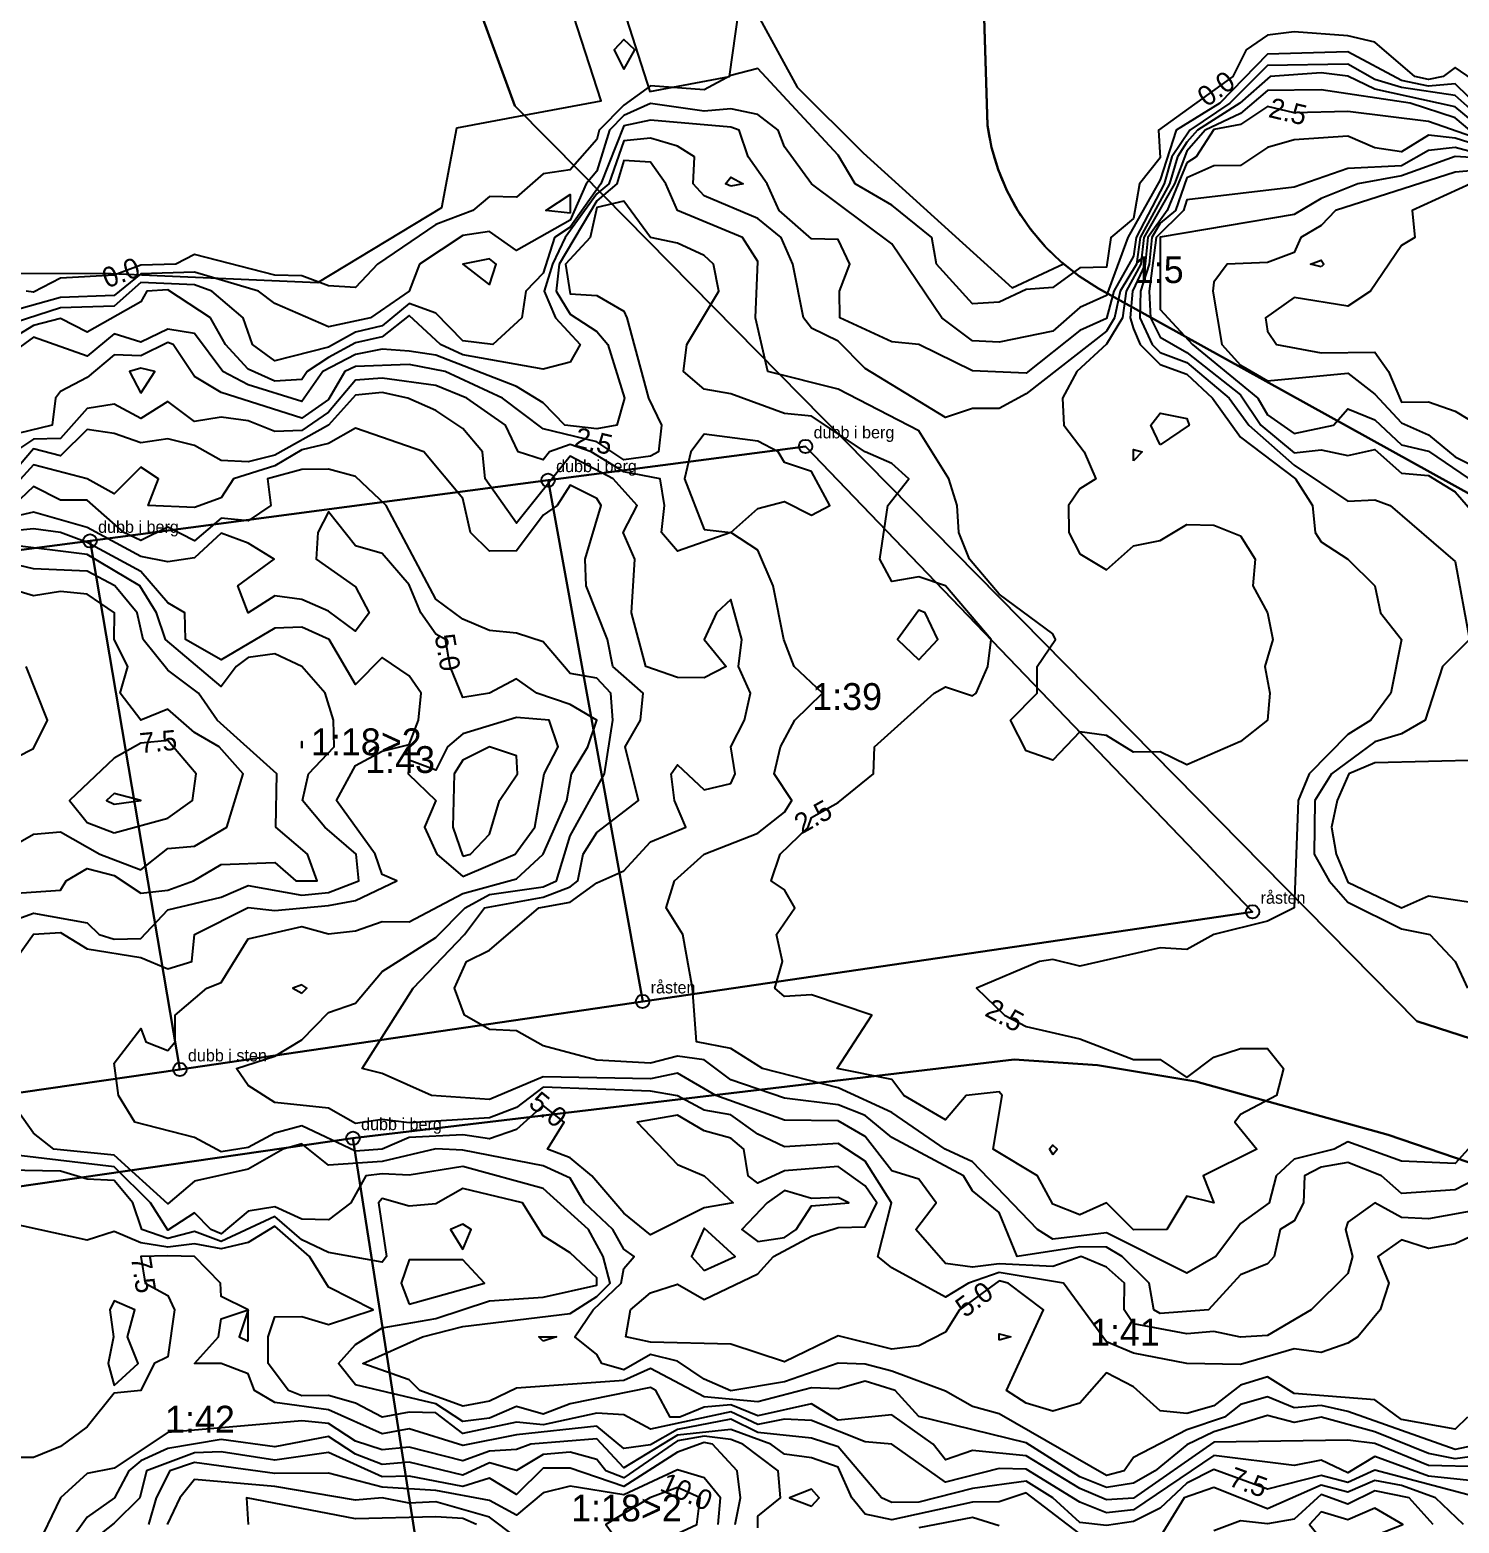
# Model space of a CAD drawing. Header units: metres. Extents: x 304729 to 308942, y 6403920 to 6405836.
# Drawn here: x 305441.7 to 305548.3, y 6404416.1 to 6404527.5 of the extents above; entities that cross this region are included whole.
import ezdxf
from ezdxf.enums import TextEntityAlignment as Align

# ---------------------------------------------------------------- set-up
doc = ezdxf.new("R2010")
doc.units = ezdxf.units.M
for name, color, linetype in [('FASTIGHETSGRANSER', 7, 'Continuous'), ('GRANSPUNKTER', 1, 'Continuous'), ('HOJDKURVOR_GRUND', 4, 'Continuous'), ('HOJDKURVOR_STOD', 6, 'Continuous'), ('HOJDKURVOR_TEXT', 2, 'Continuous'), ('LILLEBY_4_8', 5, 'Continuous'), ('TOMTBETECKNINGAR', 3, 'Continuous'), ('TOMTER_1945', 1, 'Continuous')]:
    doc.layers.add(name, color=color, linetype=linetype)

msp = doc.modelspace()

# ---------------------------------------------------------------- linework, layer by layer
at = {"layer": 'FASTIGHETSGRANSER'}
msp.add_lwpolyline([(305510.987, 6404589.282), (305445.572, 6404610.011), (305477.883, 6404521.822), (305482.852, 6404516.777), (305545.142, 6404453.551), (305584.749, 6404440.736), (305585.188, 6404442.458), (305592.017, 6404469.243), (305568.066, 6404482.343), (305521.396, 6404508.195), (305519.965, 6404509.1), (305518.634, 6404510.147), (305517.417, 6404511.324), (305516.326, 6404512.619), (305515.373, 6404514.018), (305514.569, 6404515.508), (305513.92, 6404517.072), (305513.434, 6404518.694), (305513.117, 6404520.357), (305510.987, 6404589.282)], close=True, dxfattribs=at)
for points in [[(305482.264, 6404540.633), (305487.947, 6404522.876), (305493.896, 6404523.993), (305494.842, 6404530.744), (305498.928, 6404523.195), (305503.867, 6404518.31), (305514.964, 6404508.241), (305518.787, 6404510.015), (305518.769, 6404510.03), (305518.171, 6404510.566), (305517.601, 6404511.129), (305517.058, 6404511.721), (305516.545, 6404512.337), (305516.062, 6404512.977), (305515.611, 6404513.641), (305515.192, 6404514.325), (305514.807, 6404515.029), (305514.456, 6404515.75), (305514.14, 6404516.488), (305513.861, 6404517.24), (305513.619, 6404518.004), (305513.414, 6404518.78), (305513.247, 6404519.564), (305513.118, 6404520.356), (305510.987, 6404589.283)], [(305380.976, 6404521.278), (305385.571, 6404518.501), (305385.438, 6404515.505), (305392.62, 6404513.041), (305402.913, 6404513.015), (305417.761, 6404509.355), (305447.782, 6404509.31), (305463.191, 6404508.627), (305472.447, 6404514.221), (305473.569, 6404520.177), (305478.575, 6404521.116), (305484.31, 6404522.193), (305478.767, 6404539.315)]]:
    msp.add_lwpolyline(points, dxfattribs=at)
at = {"layer": 'GRANSPUNKTER'}
for centre in [(305499.56, 6404496.41), (305480.36, 6404493.89), (305446.21, 6404489.36), (305532.89, 6404461.7), (305487.41, 6404455.01), (305452.91, 6404449.94), (305465.82, 6404444.81)]:
    msp.add_circle(centre, 0.5, dxfattribs=at)
at = {"layer": 'HOJDKURVOR_GRUND'}
for points in [[(305550, 6404521.5), (305548, 6404523.45), (305546, 6404523.28), (305544, 6404523.7), (305540, 6404525.84), (305534, 6404525.66), (305530.45, 6404522), (305527.2, 6404520), (305526, 6404516.3), (305523.58, 6404512), (305522, 6404507.66), (305520, 6404506.76), (305518, 6404505), (305514, 6404504.19), (305512, 6404504.29), (305509.72, 6404506), (305506, 6404511.52), (305500, 6404516), (305498, 6404518.75), (305497.52, 6404520), (305496, 6404521.16), (305494, 6404521.59), (305492, 6404521.41), (305488, 6404521.98), (305486, 6404521.08), (305484.93, 6404520), (305484, 6404516.95), (305483.19, 6404516), (305482, 6404513.28), (305478, 6404511.03), (305476, 6404512.43), (305474, 6404512.13), (305470.77, 6404510), (305470, 6404508), (305467.12, 6404506), (305464, 6404505.33), (305460, 6404507.06), (305458.77, 6404508), (305454, 6404509.4), (305450, 6404509.28), (305448, 6404507.67), (305444, 6404507.51), (305440, 6404506.39)], [(305550, 6404520.78), (305548, 6404522.59), (305544, 6404523.17), (305542, 6404523.78), (305540, 6404524.93), (305534, 6404524.82), (305531.2, 6404522), (305528.21, 6404520), (305526.88, 6404518), (305526.31, 6404516), (305524.2, 6404512), (305524, 6404510.6), (305522.55, 6404508), (305522, 6404505.96), (305520, 6404505.05), (305516, 6404501.88), (305512, 6404502.04), (305508, 6404504), (305506, 6404504.21), (305502.12, 6404506), (305502.09, 6404508), (305502.85, 6404510), (305502, 6404511.83), (305500, 6404511.89), (305497.6, 6404514), (305496.7, 6404516), (305495.29, 6404518), (305494.62, 6404520), (305494, 6404520.22), (305488, 6404520.74), (305486, 6404520.31), (305484.29, 6404516), (305482, 6404512.76), (305480.83, 6404512), (305480, 6404509.33), (305478.7, 6404508), (305478.4, 6404506), (305476.25, 6404504), (305474, 6404504.28), (305472, 6404506.35), (305470, 6404507.08), (305468, 6404505.4), (305466, 6404504.93), (305464, 6404503.82), (305460, 6404502.8), (305458.32, 6404504), (305457.62, 6404506), (305455.3, 6404508), (305454, 6404508.45), (305450, 6404508.63), (305448, 6404506.87), (305444, 6404506.75), (305438, 6404504.81)], [(305550, 6404520.06), (305548, 6404521.74), (305542, 6404523.05), (305540, 6404524.02), (305538, 6404524.27), (305534.2, 6404524), (305531.95, 6404522), (305528.78, 6404520), (305528, 6404519.09), (305527.3, 6404518), (305526.7, 6404516), (305524.5, 6404512), (305524.23, 6404510), (305523.01, 6404508), (305522.6, 6404506), (305522, 6404505), (305516, 6404500.34), (305514, 6404499.24), (305512, 6404499.23), (305510, 6404498.56), (305504, 6404502.23), (305502, 6404504.25), (305500, 6404505.23), (305499.4, 6404506), (305498.61, 6404510), (305497.74, 6404512), (305496, 6404513.4), (305492, 6404515.11), (305491.17, 6404516), (305491.27, 6404518), (305490, 6404518.81), (305488, 6404519.39), (305486, 6404519.19), (305484.9, 6404516), (305484, 6404515.24), (305481.64, 6404512), (305480.7, 6404510), (305480.07, 6404508), (305480.91, 6404506), (305482.75, 6404504), (305482, 6404502.7), (305480, 6404502.18), (305474, 6404503.23), (305472.33, 6404504), (305470, 6404506.17), (305468, 6404504.57), (305466, 6404504.14), (305464, 6404503.05), (305462.4, 6404502), (305462, 6404501.4), (305460, 6404501.27), (305458, 6404502.16), (305456.3, 6404504), (305455.2, 6404506), (305452, 6404508.08), (305450.44, 6404508), (305450, 6404507.2), (305446, 6404504.92), (305444, 6404505.96), (305442, 6404505.43), (305438, 6404502.99)], [(305549.09, 6404520), (305548, 6404520.91), (305544.65, 6404522), (305538, 6404523), (305534, 6404522.96), (305532, 6404521.24), (305529.36, 6404520), (305528, 6404518.42), (305527.08, 6404516), (305524.79, 6404512), (305524.55, 6404510), (305523.47, 6404508), (305523.19, 6404506), (305522, 6404504.04), (305519.79, 6404502), (305518.71, 6404500), (305518.82, 6404498), (305520.34, 6404496), (305521.2, 6404494), (305520, 6404493.25), (305519.17, 6404492), (305519.2, 6404490), (305520, 6404488.4), (305522, 6404487.2), (305524, 6404489), (305526, 6404489.4), (305528, 6404490.59), (305530, 6404490.53), (305532, 6404489.75), (305533.08, 6404488), (305532.91, 6404486), (305534, 6404484), (305534.4, 6404482), (305533.8, 6404480), (305534.17, 6404478), (305534, 6404476), (305532, 6404474.4), (305528, 6404472.67), (305526, 6404473.64), (305524, 6404473.6), (305522, 6404474.86), (305520, 6404475.11), (305518, 6404473), (305516, 6404473.71), (305514.83, 6404476), (305516.84, 6404478), (305516.83, 6404480), (305518.2, 6404482), (305518, 6404482.44), (305514, 6404485.38), (305511.78, 6404488), (305511, 6404490), (305510.87, 6404492), (305510.25, 6404494), (305508, 6404497.57), (305502, 6404500.67), (305496.75, 6404502), (305495.83, 6404506), (305496, 6404510.21), (305494.87, 6404512), (305490, 6404514), (305489.14, 6404516), (305488, 6404517.6), (305486, 6404517.74), (305485.5, 6404516), (305484, 6404514.73), (305481.18, 6404510), (305480.97, 6404508), (305482, 6404506.27), (305484, 6404504.98), (305484.81, 6404504), (305486.07, 6404500), (305485.5, 6404498), (305484, 6404497.71), (305481.6, 6404498), (305480, 6404499.66), (305478, 6404500.87), (305472, 6404503.22), (305470, 6404503.52), (305468, 6404503.65), (305466, 6404503.27), (305463.58, 6404502), (305462, 6404499.75), (305458, 6404501.01), (305456.12, 6404502), (305454, 6404504.84), (305452, 6404505.16), (305450, 6404504.19), (305448, 6404504.8), (305446, 6404503.13), (305442, 6404504.56), (305438.47, 6404502)], [(305552, 6404518.12), (305548, 6404519.39), (305546, 6404519.63), (305544, 6404518.38), (305542, 6404518.67), (305540, 6404519.56), (305536, 6404519.27), (305534, 6404518.7), (305532, 6404517.35), (305530, 6404517.33), (305528, 6404516.45), (305527.14, 6404514), (305526, 6404513.05), (305525.39, 6404512), (305525.19, 6404510), (305524.54, 6404508), (305524.48, 6404506), (305525.41, 6404504), (305526, 6404503.41), (305528, 6404502.67), (305531.14, 6404500), (305532.61, 6404498), (305536, 6404495), (305540, 6404492.32), (305542, 6404492.42), (305543.14, 6404492), (305548, 6404487.82), (305549.07, 6404482), (305547.05, 6404480), (305545.75, 6404476), (305544, 6404474.98), (305542, 6404474.37), (305538.78, 6404472), (305537.54, 6404470), (305537.48, 6404466), (305538.59, 6404464), (305540, 6404462.42), (305544, 6404460.44), (305546.11, 6404460), (305548, 6404458), (305548.92, 6404456)], [(305552, 6404517.63), (305548, 6404518.71), (305546, 6404518.47), (305544, 6404517.34), (305540, 6404517.13), (305536, 6404515.75), (305528, 6404514.8), (305527.75, 6404514), (305525.69, 6404512), (305525.19, 6404508), (305525.29, 6404506), (305526, 6404504.56), (305528, 6404503.41), (305532, 6404500.26), (305533.51, 6404498), (305536, 6404495.94), (305538, 6404496.15), (305540, 6404495.73), (305542, 6404496.19), (305544, 6404494.42), (305546, 6404494.25), (305548, 6404493.03), (305550.62, 6404490)], [(305550, 6404517.91), (305548, 6404518.03), (305544, 6404516.6), (305540.75, 6404516), (305538, 6404514.91), (305536, 6404513.7), (305526, 6404512.02), (305526, 6404506.63), (305528.4, 6404504), (305533.27, 6404500), (305534, 6404498.77), (305536, 6404497.36), (305538.93, 6404498), (305540, 6404499.2), (305542, 6404498.39), (305544, 6404496.53), (305546, 6404496.05), (305549.04, 6404494)], [(305494, 6404515.82), (305493.59, 6404516), (305494, 6404516.5), (305494.92, 6404516), (305494, 6404515.82)], [(305550, 6404517.04), (305548, 6404516.87), (305539.07, 6404514), (305538, 6404512.89), (305536.5, 6404512), (305536, 6404510.86), (305534, 6404510.12), (305531, 6404510), (305530, 6404508.67), (305529.93, 6404508), (305530.61, 6404504), (305532, 6404502.47), (305534, 6404501.3), (305540, 6404501.86), (305542, 6404500.31), (305544, 6404498.18), (305546, 6404497.27), (305548, 6404495.63), (305550, 6404494.63)], [(305476, 6404508.46), (305476.49, 6404510), (305476, 6404510.41), (305474, 6404510), (305476, 6404508.46)], [(305538, 6404509.81), (305537.2, 6404510), (305538, 6404510.29), (305538.2, 6404510), (305538, 6404509.81)], [(305450, 6404500.38), (305451.04, 6404502), (305450, 6404502.24), (305449.16, 6404502), (305450, 6404500.38)], [(305548.97, 6404444), (305548, 6404442.92), (305544, 6404443.11), (305540, 6404444.55), (305538.97, 6404444), (305536, 6404443.24), (305534.65, 6404442), (305534.12, 6404440), (305532, 6404438.44), (305530.14, 6404436), (305528, 6404434.74), (305522, 6404437.75), (305518, 6404437.29), (305516.85, 6404438), (305512, 6404443.04), (305509.96, 6404444), (305506, 6404446.73), (305502, 6404448.58), (305496.36, 6404450), (305494, 6404451.5), (305491.43, 6404452), (305491.12, 6404456), (305490.4, 6404460), (305489.17, 6404462), (305489.79, 6404464), (305492, 6404466), (305496, 6404467.56), (305498, 6404469.14), (305498.54, 6404470), (305497.21, 6404472), (305497.68, 6404474), (305498.77, 6404476), (305500.82, 6404478), (305498.7, 6404480), (305497.94, 6404482), (305497.15, 6404486), (305496, 6404488.67), (305494, 6404490), (305490, 6404488.6), (305488.83, 6404490), (305489.05, 6404492), (305488.71, 6404494), (305486, 6404494.51), (305483.58, 6404496), (305482, 6404496.54), (305480.48, 6404496), (305480, 6404495.42), (305478.14, 6404496), (305477.18, 6404498), (305474.3, 6404500), (305472, 6404500.94), (305468, 6404501.49), (305466, 6404501.36), (305464, 6404498.96), (305462, 6404497.59), (305460, 6404497.51), (305458, 6404498.32), (305456, 6404498.6), (305454, 6404498.27), (305452, 6404499.75), (305450, 6404498.5), (305448, 6404499.55), (305446, 6404499.24), (305444, 6404496.99), (305442, 6404496.94), (305440.57, 6404496)], [(305550, 6404442), (305548, 6404440.97), (305544, 6404440.68), (305542.51, 6404442), (305540, 6404443.01), (305538, 6404442.65), (305536.76, 6404442), (305536.69, 6404440), (305536, 6404438.64), (305534.94, 6404438), (305534.5, 6404436), (305534, 6404435.44), (305532, 6404434.63), (305529.6, 6404432), (305526, 6404431.73), (305525.52, 6404432), (305525.17, 6404434), (305523.16, 6404436), (305522, 6404436.69), (305520, 6404436.7), (305515.33, 6404436), (305514, 6404439.26), (305512, 6404440.88), (305511.33, 6404442), (305506, 6404444.86), (305504, 6404446.51), (305502, 6404447.31), (305498, 6404447.8), (305494, 6404449.17), (305492, 6404450.65), (305490, 6404450.94), (305488, 6404450.4), (305484, 6404450.62), (305480, 6404451.69), (305478, 6404452.83), (305476, 6404452.92), (305474.14, 6404454), (305473.39, 6404456), (305474.27, 6404458), (305476, 6404458.84), (305479.67, 6404462), (305482, 6404462.41), (305484, 6404463.87), (305486, 6404464.75), (305488, 6404466.92), (305490.64, 6404468), (305489.78, 6404470), (305489.53, 6404472), (305490, 6404472.67), (305492, 6404470.8), (305494, 6404471.27), (305494.32, 6404472), (305494, 6404474), (305495, 6404476), (305495.45, 6404478), (305494.56, 6404480), (305494.81, 6404482), (305494, 6404485), (305492.92, 6404484), (305492, 6404482), (305493.63, 6404480), (305492, 6404479.14), (305490, 6404479.17), (305487.64, 6404480), (305486.57, 6404484), (305486.84, 6404488), (305485.95, 6404490), (305487, 6404492), (305485.22, 6404494), (305482, 6404495.67), (305478, 6404490.69), (305475.66, 6404494), (305475.48, 6404496), (305474, 6404497.74), (305472, 6404499.08), (305469.9, 6404500), (305468, 6404500.43), (305466, 6404500.24), (305464, 6404498), (305460, 6404495.75), (305458, 6404495.25), (305456, 6404495.37), (305454, 6404496.48), (305452, 6404496.97), (305450, 6404496.68), (305448, 6404497.38), (305446, 6404497.66), (305444, 6404495.71), (305442, 6404496.22), (305440, 6404493.89)], [(305526, 6404496.53), (305525.31, 6404498), (305526, 6404498.88), (305528, 6404498.5), (305528.17, 6404498), (305526, 6404496.53)], [(305550, 6404439.51), (305546, 6404438.8), (305544, 6404438.91), (305542, 6404440), (305540, 6404438.55), (305539.82, 6404438), (305540.33, 6404436), (305540, 6404434.71), (305537.26, 6404432), (305534, 6404430.09), (305532, 6404429.96), (305530, 6404430.4), (305528, 6404430.22), (305524, 6404430.96), (305523.31, 6404432), (305523.35, 6404434), (305522, 6404435.19), (305520.11, 6404436), (305518, 6404435.25), (305514, 6404435.44), (305512, 6404435.19), (305510, 6404435.46), (305507.79, 6404438), (305509.31, 6404440), (305508, 6404441.75), (305506, 6404442.39), (305504, 6404444.95), (305502, 6404446.12), (305498, 6404446.16), (305492.87, 6404448), (305490, 6404449.66), (305488, 6404449.25), (305480, 6404449.4), (305476, 6404447.7), (305471.67, 6404448), (305468, 6404449.65), (305466.5, 6404450), (305470.3, 6404456), (305474.12, 6404460), (305475.62, 6404462), (305480, 6404462.79), (305482, 6404463.56), (305482.58, 6404464), (305482.97, 6404466), (305484, 6404467.61), (305487.11, 6404470), (305486.12, 6404474), (305487.26, 6404476), (305487.45, 6404478), (305485.2, 6404480), (305484.79, 6404482), (305483.19, 6404486), (305483.14, 6404488), (305484.33, 6404492), (305484, 6404492.52), (305482, 6404493.52), (305481.03, 6404492), (305480, 6404491.28), (305478, 6404488.62), (305476, 6404488.59), (305474.59, 6404490), (305474, 6404492.53), (305471.11, 6404496), (305466, 6404497.76), (305464, 6404496.63), (305462, 6404496.16), (305460, 6404494.97), (305456.91, 6404494), (305456, 6404492.57), (305454, 6404491.85), (305450.55, 6404492), (305451.31, 6404494), (305450, 6404494.86), (305448, 6404492.86), (305446, 6404494), (305442, 6404495.04), (305440, 6404492.84)], [(305492, 6404490.21), (305494, 6404490), (305496, 6404491.78), (305498, 6404492.29), (305500, 6404491.29), (305501.38, 6404492), (305500, 6404494.53), (305498, 6404495.2), (305497.53, 6404496), (305496, 6404496.79), (305492, 6404497.33), (305491, 6404496), (305490.53, 6404494), (305492, 6404490.21)], [(305524, 6404495.33), (305524, 6404496.17), (305524.67, 6404496), (305524, 6404495.33)], [(305558, 6404441.58), (305548, 6404436.93), (305546, 6404436.58), (305544, 6404437.22), (305542.22, 6404436), (305543.05, 6404434), (305542.4, 6404432), (305540.75, 6404430), (305540, 6404429.52), (305538, 6404428.83), (305536, 6404429.11), (305532, 6404427.94), (305528, 6404428), (305524, 6404428.78), (305522, 6404429.63), (305518.8, 6404434), (305514, 6404434.8), (305511.7, 6404434), (305510, 6404432.95), (305506, 6404435.14), (305504.94, 6404436), (305505.98, 6404440), (305504, 6404443.1), (305502, 6404444.42), (305498, 6404444.16), (305496, 6404445.11), (305494, 6404446.55), (305492, 6404446.9), (305490, 6404447.97), (305488, 6404448.33), (305480, 6404448.62), (305478, 6404447.09), (305476, 6404446.33), (305470, 6404445.96), (305468, 6404446.2), (305466, 6404445.91), (305464, 6404447.04), (305460, 6404447.48), (305458, 6404448.75), (305457.13, 6404450), (305460, 6404450.93), (305462, 6404452.15), (305464, 6404454.2), (305466, 6404454.88), (305468, 6404457.25), (305472, 6404459.79), (305474.17, 6404462), (305476, 6404462.99), (305480, 6404463.55), (305480.98, 6404464), (305482, 6404467.36), (305484.57, 6404472), (305485.2, 6404476), (305485.05, 6404478), (305484, 6404479.12), (305482, 6404479.46), (305480, 6404481.84), (305478, 6404482.48), (305476, 6404482.67), (305474, 6404483.53), (305472, 6404485.02), (305468.3, 6404492), (305466, 6404494.16), (305464, 6404494.71), (305462, 6404494.68), (305459.45, 6404494), (305459.7, 6404492), (305458, 6404490.87), (305456, 6404491.05), (305454, 6404489.37), (305452, 6404490.39), (305450, 6404489.38), (305448.73, 6404490), (305446, 6404492.41), (305444, 6404492.41), (305442, 6404493.43), (305440.5, 6404492)], [(305438, 6404454.44), (305442, 6404460.03), (305444, 6404460.15), (305446, 6404458.94), (305450, 6404458.29), (305452, 6404457.45), (305453.8, 6404458), (305454, 6404460), (305458, 6404462.03), (305460, 6404461.8), (305464, 6404462.17), (305466, 6404462.55), (305469.09, 6404464), (305468, 6404464.48), (305467.46, 6404466), (305464.58, 6404470), (305466, 6404472.62), (305468, 6404473.67), (305470, 6404474.18), (305470.71, 6404476), (305470.9, 6404478), (305470, 6404479.29), (305468, 6404480.67), (305466, 6404478.64), (305464.05, 6404482), (305462, 6404482.94), (305460, 6404482.86), (305456, 6404480.5), (305453.32, 6404482), (305453.29, 6404484), (305452, 6404484.75), (305450, 6404487.07), (305446, 6404489.24), (305444, 6404490), (305442, 6404490.25), (305438, 6404489.87)], [(305440, 6404460.88), (305442, 6404461.59), (305446, 6404460.88), (305446.9, 6404460), (305448, 6404459.66), (305450, 6404459.71), (305452, 6404461.85), (305456, 6404462.8), (305458, 6404463.65), (305462, 6404462.95), (305464, 6404463.15), (305466.24, 6404464), (305466.06, 6404466), (305463.71, 6404468), (305462.05, 6404470), (305462.5, 6404472), (305464.42, 6404474), (305464.37, 6404476), (305463.73, 6404478), (305462, 6404480), (305460, 6404480.94), (305458, 6404480.66), (305457.11, 6404480), (305456, 6404478.5), (305451.83, 6404482), (305451.17, 6404484), (305449.93, 6404486), (305446, 6404488.34), (305440, 6404489.09)], [(305440, 6404463.05), (305444, 6404463.3), (305444.42, 6404464), (305446, 6404464.93), (305448, 6404464.4), (305450, 6404463.1), (305452, 6404463.32), (305453.92, 6404464), (305456, 6404465.23), (305460, 6404465.37), (305461.56, 6404464), (305463.14, 6404464), (305462.43, 6404466), (305460.06, 6404468), (305460.14, 6404472), (305455.7, 6404476), (305454.31, 6404478), (305452, 6404479.71), (305450.17, 6404482), (305449.73, 6404484), (305448.07, 6404486), (305446, 6404487.1), (305442, 6404487.27), (305440, 6404487.75)], [(305440, 6404466.35), (305442, 6404467.48), (305444, 6404467.66), (305446.93, 6404466), (305450, 6404464.82), (305452, 6404466.42), (305454, 6404466.6), (305456.4, 6404468), (305457.62, 6404472), (305455.85, 6404474), (305454, 6404475.06), (305452, 6404476.82), (305450, 6404476), (305448.46, 6404478), (305449.03, 6404480), (305448, 6404482), (305448.03, 6404484), (305446, 6404485.4), (305444, 6404485.6), (305442, 6404485.27), (305440, 6404485.86)], [(305508, 6404480.5), (305509.43, 6404482), (305508.47, 6404484), (305508, 6404484.19), (305506.42, 6404482), (305508, 6404480.5)], [(305474, 6404464.33), (305477.9, 6404466), (305479.38, 6404468), (305480.08, 6404472), (305481.12, 6404474), (305480.44, 6404476), (305478, 6404476.19), (305474, 6404474.98), (305472.86, 6404474), (305472, 6404472.25), (305470, 6404473), (305469.92, 6404472), (305472, 6404470), (305471.14, 6404468), (305472.07, 6404466), (305474, 6404464.33)], [(305462, 6404473.9), (305462, 6404474.4), (305462, 6404473.9)], [(305474, 6404465.85), (305474.59, 6404466), (305476, 6404467.5), (305476.74, 6404470), (305478.08, 6404472), (305478, 6404473.33), (305476, 6404474), (305474, 6404473), (305473.36, 6404472), (305473.26, 6404468), (305474, 6404465.85)], [(305550, 6404473), (305542, 6404472.82), (305540.07, 6404472), (305539.19, 6404470), (305538.77, 6404468), (305539.12, 6404466), (305540, 6404463.91), (305544, 6404462), (305546, 6404462.9), (305552, 6404462)], [(305448, 6404469.72), (305450, 6404470), (305448, 6404470.52), (305447.44, 6404470), (305448, 6404469.72)], [(305552, 6404422.45), (305548, 6404421.59), (305540, 6404424.44), (305538, 6404424.87), (305536, 6404424.71), (305534, 6404425.53), (305532, 6404424.96), (305530.79, 6404424), (305528, 6404423.06), (305524, 6404421), (305523.31, 6404420), (305522, 6404419.65), (305514, 6404424.26), (305512, 6404424.81), (305510, 6404425.95), (305506, 6404427.44), (305504, 6404427.95), (305502, 6404428.04), (305498, 6404426.63), (305494, 6404425.96), (305492, 6404426.83), (305490, 6404428.19), (305488, 6404428.69), (305486, 6404427.53), (305484.38, 6404428), (305484, 6404428.67), (305482.35, 6404430), (305483.73, 6404432), (305485.82, 6404434), (305486, 6404435.1), (305486.78, 6404436), (305486, 6404436.53), (305485.18, 6404438), (305483.09, 6404440), (305482, 6404441.82), (305480, 6404442.74), (305474, 6404443.93), (305472, 6404444.02), (305468, 6404443.07), (305464, 6404442.8), (305462, 6404444.38), (305460.6, 6404444), (305458, 6404442.5), (305454, 6404441.6), (305452, 6404439.92), (305448, 6404443.54), (305443.5, 6404444), (305442, 6404445.2), (305440, 6404448)], [(305550, 6404421.18), (305548, 6404420.9), (305546, 6404421.29), (305542, 6404422.92), (305538, 6404424), (305536, 6404423.6), (305534, 6404424.14), (305530, 6404422.9), (305528, 6404421.94), (305525.63, 6404420), (305524, 6404419.09), (305522, 6404418.75), (305520, 6404419.55), (305516, 6404422.1), (305508, 6404424.05), (305506.24, 6404426), (305504, 6404426.68), (305502, 6404426.12), (305500, 6404426.2), (305496, 6404425.16), (305492, 6404425.52), (305488, 6404427.63), (305486, 6404426.74), (305478, 6404426.18), (305476, 6404425.2), (305474, 6404424.83), (305470.79, 6404426), (305470, 6404426.79), (305466.56, 6404428), (305471, 6404430), (305474, 6404430.78), (305482, 6404431.74), (305484, 6404433), (305484.98, 6404434), (305484.48, 6404436), (305483.38, 6404438), (305480, 6404441.06), (305474, 6404442.69), (305470, 6404442.06), (305468, 6404442.15), (305466.77, 6404442), (305465.65, 6404440), (305464, 6404438.73), (305462, 6404438.78), (305460, 6404439.7), (305458, 6404439.38), (305456, 6404437.69), (305455.22, 6404438), (305454, 6404439.24), (305452, 6404437.96), (305450.73, 6404440), (305448, 6404442.68), (305436.92, 6404444)], [(305550, 6404420.31), (305546, 6404420.41), (305542, 6404422.05), (305540, 6404422.28), (305530, 6404422.15), (305524, 6404417.97), (305522, 6404417.83), (305520, 6404418.68), (305516, 6404421.11), (305512, 6404421.52), (305510, 6404420.83), (305509.08, 6404422), (305506, 6404424.17), (305502, 6404423.79), (305500, 6404425), (305496, 6404424.11), (305494, 6404424.93), (305492, 6404424.75), (305490.19, 6404424), (305489.47, 6404424), (305488.4, 6404426), (305488, 6404426.23), (305482, 6404425), (305480, 6404424.24), (305478, 6404424.79), (305476, 6404423.92), (305474, 6404423.67), (305472, 6404424.99), (305466, 6404426.41), (305464.74, 6404428), (305466, 6404429.43), (305468, 6404430.66), (305472, 6404431.37), (305476, 6404432.69), (305480, 6404432.95), (305484, 6404433.85), (305484, 6404434.39), (305482, 6404436.27), (305480, 6404437.54), (305478.45, 6404440), (305474, 6404441.06), (305472, 6404439.91), (305470, 6404439.75), (305468, 6404440.32), (305467.71, 6404440), (305468.31, 6404436), (305468, 6404435.57), (305464, 6404436.29), (305462, 6404437.24), (305460, 6404438.97), (305456, 6404437.12), (305454, 6404437.85), (305452, 6404437.32), (305450.07, 6404438), (305449.41, 6404440), (305448, 6404441.66), (305446, 6404441.76), (305444, 6404442.35), (305440, 6404442.43)], [(305496, 6404437.11), (305498, 6404437.4), (305498.87, 6404438), (305500, 6404439.77), (305502.78, 6404440), (305502, 6404440.39), (305500, 6404440.32), (305498, 6404440.9), (305496.69, 6404440), (305494.8, 6404438), (305496, 6404437.11)], [(305550, 6404419.19), (305546, 6404419.6), (305542, 6404421.06), (305540, 6404419.86), (305538, 6404420.81), (305536, 6404420.4), (305530, 6404421.15), (305524, 6404417.1), (305522, 6404416.88), (305520, 6404417.67), (305516, 6404420.12), (305514, 6404420.17), (305510, 6404419.17), (305506, 6404422), (305504, 6404422.17), (305500, 6404423.76), (305498, 6404423.85), (305496, 6404423.46), (305494, 6404424.41), (305488, 6404423.1), (305486, 6404424.17), (305484, 6404424.31), (305480, 6404423.43), (305478, 6404423.64), (305474, 6404422.79), (305472, 6404424.33), (305470, 6404424.39), (305468, 6404424), (305466, 6404425.04), (305464, 6404425.63), (305462, 6404425.6), (305461.02, 6404426), (305459.5, 6404428), (305459.48, 6404430), (305460, 6404431.5), (305462, 6404431.52), (305464, 6404430.91), (305467.33, 6404432), (305464, 6404433.71), (305462.57, 6404436), (305460, 6404438.25), (305458, 6404437.03), (305456, 6404436.56), (305454, 6404436.93), (305452, 6404436.68), (305450, 6404437.02), (305448, 6404437.85), (305446, 6404437.2), (305440, 6404438.52)], [(305474, 6404436.5), (305474.63, 6404438), (305474, 6404438.39), (305473.08, 6404438), (305474, 6404436.5)], [(305492, 6404434.95), (305494.32, 6404436), (305492, 6404438.09), (305491.06, 6404436), (305492, 6404434.95)], [(305470, 6404432.44), (305475.62, 6404434), (305474, 6404435.73), (305470, 6404435.75), (305469.42, 6404434), (305470, 6404432.44)], [(305480, 6404429.67), (305479.67, 6404430), (305481, 6404430), (305480, 6404429.67)], [(305520, 6404415.31), (305516, 6404418.35), (305514, 6404417.7), (305512, 6404417.67), (305506, 6404416.34), (305504, 6404416.76), (305503, 6404418), (305502, 6404420.27), (305500, 6404420.97), (305498, 6404421.25), (305496.96, 6404422), (305494, 6404423.09), (305490, 6404422.66), (305486, 6404420.23), (305484, 6404422.39), (305479.08, 6404422), (305478, 6404421.59), (305476, 6404421.48), (305474, 6404420.74), (305470, 6404421.78), (305468, 6404421.58), (305466, 6404422.22), (305464, 6404423.53), (305462, 6404423.74), (305452, 6404422.86), (305448, 6404420.2), (305446, 6404419.81), (305444, 6404418), (305442.09, 6404414)], [(305494.31, 6404416), (305494.72, 6404418), (305494.45, 6404420), (305492.63, 6404422), (305492, 6404422.12), (305490, 6404421.39), (305486, 6404418.84), (305482, 6404420.19), (305480, 6404420.2), (305478, 6404418.25), (305476, 6404419.46), (305474, 6404418.83), (305470, 6404419.6), (305468, 6404419.56), (305464, 6404421.36), (305460, 6404420.8), (305456, 6404421.42), (305454, 6404421.35), (305450.41, 6404420), (305449.92, 6404418), (305448, 6404416.11), (305442, 6404411.34)], [(305496, 6404415.75), (305496, 6404416.62), (305497.69, 6404418), (305497.53, 6404420), (305494.88, 6404422), (305494, 6404422.33), (305492, 6404422.59), (305490, 6404422.23), (305486, 6404419.47), (305484.67, 6404420), (305484, 6404420.84), (305482, 6404421.4), (305480, 6404421.21), (305478, 6404420.03), (305476, 6404420.61), (305474, 6404419.69), (305470, 6404420.65), (305468, 6404420.48), (305466, 6404421.25), (305464, 6404422.56), (305460, 6404421.8), (305456, 6404422.35), (305452, 6404421.68), (305450, 6404420.75), (305449.11, 6404420), (305448.04, 6404418), (305446, 6404416.55), (305444.18, 6404414)], [(305493.04, 6404416), (305493.23, 6404418), (305492, 6404419.48), (305490, 6404420.08), (305486, 6404418.21), (305482, 6404418.86), (305480, 6404418.37), (305478, 6404416.7), (305476, 6404417.78), (305472, 6404418.53), (305468, 6404418.78), (305464, 6404419.83), (305460, 6404419.81), (305454, 6404420.62), (305452.17, 6404420), (305451.14, 6404418), (305450.56, 6404416)], [(305500, 6404417.38), (305500.58, 6404418), (305500, 6404418.64), (305498.36, 6404418), (305500, 6404417.38)], [(305548.62, 6404416), (305546.52, 6404418), (305544, 6404418.92), (305542, 6404419.27), (305540, 6404418.42), (305538, 6404418.94), (305534, 6404417.18), (305530, 6404418.77), (305527.78, 6404418), (305526, 6404415.07)], [(305546.36, 6404416), (305544.57, 6404418), (305542, 6404418.5), (305540, 6404417.51), (305538, 6404418.24), (305536, 6404416.4), (305534, 6404416.05), (305532, 6404416.27), (305530, 6404415.54)], [(305475.02, 6404416), (305474, 6404416.44), (305472, 6404416.56), (305466, 6404416.42), (305457.88, 6404418), (305458, 6404416)], [(305538, 6404414.93), (305540, 6404415.32), (305542, 6404415.19), (305544.09, 6404416), (305542, 6404417.22), (305540, 6404416.35), (305538, 6404416.94), (305537.13, 6404416), (305538, 6404414.93)], [(305514, 6404415.91), (305512, 6404416.51), (305508, 6404415.76)]]:
    msp.add_lwpolyline(points, dxfattribs=at)
at = {"layer": 'HOJDKURVOR_STOD'}
for points in [[(305551.88, 6404522), (305548, 6404524.68), (305547.1, 6404524), (305546, 6404523.78), (305545, 6404524), (305542, 6404526.55), (305540, 6404527.03), (305536, 6404527.33), (305534, 6404527.09), (305532.42, 6404526), (305531.42, 6404524), (305525.88, 6404520), (305526, 6404517.93), (305524.47, 6404516), (305524, 6404513.41), (305522.33, 6404512), (305522, 6404509.78), (305520, 6404509.73), (305518, 6404508.27), (305516, 6404508.12), (305514, 6404507.17), (305512, 6404507.05), (305509.32, 6404510), (305508.97, 6404512), (305506, 6404514.41), (305503.26, 6404516), (305502, 6404518.14), (305496, 6404524.59), (305494, 6404524.08), (305492, 6404523), (305488, 6404523.31), (305486, 6404521.85), (305484.17, 6404520), (305484, 6404519.31), (305482, 6404517.04), (305480, 6404516.75), (305478, 6404515), (305476, 6404515.05), (305474.75, 6404514), (305472, 6404512.97), (305467.65, 6404510), (305466, 6404508.25), (305464, 6404508.38), (305462, 6404509.14), (305460, 6404509.17), (305454, 6404510.73), (305452.62, 6404510), (305450, 6404509.93), (305448, 6404509.18), (305444, 6404508.97), (305442, 6404507.92), (305441.44, 6404508)], [(305486, 6404524.52), (305486.83, 6404526), (305486, 6404526.77), (305485.29, 6404526), (305486, 6404524.52)], [(305552, 6404518.55), (305546, 6404520.65), (305540, 6404521.38), (305536, 6404521.28), (305534, 6404521.76), (305532, 6404520.42), (305530, 6404520.05), (305528.68, 6404518), (305528, 6404517.57), (305526.52, 6404514), (305525.09, 6404512), (305524.87, 6404510), (305523.93, 6404508), (305523.77, 6404506), (305524, 6404505.18), (305524.52, 6404504), (305526, 6404502.52), (305528, 6404501.8), (305529.91, 6404500), (305532, 6404497.11), (305536.1, 6404494), (305537.35, 6404492), (305537.56, 6404490), (305538, 6404489.3), (305540, 6404488), (305542, 6404486), (305542.42, 6404484), (305544, 6404482), (305543.2, 6404478), (305541.71, 6404476), (305540, 6404474.91), (305537.12, 6404472), (305536.28, 6404470), (305536, 6404462), (305534, 6404461), (305530, 6404460), (305528, 6404458.89), (305526, 6404459), (305520, 6404457.64), (305518, 6404458.15), (305517, 6404458), (305512.31, 6404456), (305514.4, 6404454), (305516, 6404453.14), (305520, 6404452.22), (305524, 6404450.67), (305526, 6404450.67), (305528, 6404449.33), (305530, 6404450.86), (305532, 6404451.5), (305534, 6404451.5), (305535.2, 6404450), (305534.67, 6404448), (305532, 6404446.57), (305531.56, 6404446), (305533.2, 6404444), (305529.2, 6404442), (305530, 6404440), (305528, 6404440.5), (305526.5, 6404438), (305524, 6404437.97), (305522, 6404440), (305520, 6404439.09), (305518, 6404439.88), (305516.86, 6404442), (305513.55, 6404444), (305514.23, 6404448), (305514, 6404448.27), (305511.54, 6404448), (305510, 6404446.18), (305506.89, 6404448), (305506, 6404449.2), (305501.92, 6404450), (305504.5, 6404454), (305500, 6404455.5), (305498, 6404455.38), (305497.27, 6404456), (305497.83, 6404458), (305497.4, 6404460), (305498.75, 6404462), (305498, 6404463.33), (305497, 6404464), (305497.67, 6404466), (305499.76, 6404468), (305500, 6404468.73), (305502, 6404469.85), (305504.62, 6404472), (305504.71, 6404474), (305509.14, 6404478), (305510, 6404478.48), (305512, 6404477.81), (305512.27, 6404478), (305513.15, 6404480), (305513.39, 6404482), (305510, 6404486), (305508, 6404486.69), (305506, 6404486.33), (305505.09, 6404488), (305505.7, 6404492), (305507.26, 6404494), (305506, 6404495.14), (305504, 6404496), (305500, 6404498.67), (305498, 6404498.87), (305494, 6404500.32), (305492, 6404500.69), (305490.45, 6404502), (305490.7, 6404504), (305493.1, 6404508), (305492.7, 6404510), (305492, 6404510.64), (305490, 6404511.57), (305488, 6404512), (305486, 6404514.71), (305484, 6404514.22), (305483.49, 6404512), (305481.66, 6404510), (305482, 6404507.79), (305484, 6404507.66), (305486, 6404506.5), (305486.24, 6404506), (305487.86, 6404500), (305488.83, 6404498), (305488.59, 6404496), (305488, 6404495.67), (305486, 6404495.4), (305484, 6404496.75), (305480, 6404497.72), (305476.97, 6404500), (305472.68, 6404502), (305470, 6404502.53), (305466, 6404502.38), (305465.21, 6404502), (305464, 6404499.92), (305462, 6404498.52), (305456, 6404500.43), (305454, 6404501.63), (305452.41, 6404504), (305452, 6404504.16), (305450, 6404503.17), (305448, 6404503.23), (305446, 6404501.56), (305444, 6404500.5), (305443.63, 6404500), (305443.39, 6404498), (305440, 6404497.17)], [(305482, 6404513.81), (305480.2, 6404514), (305482, 6404515.2), (305482, 6404513.81)], [(305549.13, 6404516), (305544.78, 6404514), (305545, 6404512), (305544, 6404511.4), (305541.69, 6404508), (305540, 6404506.88), (305536, 6404507.51), (305533.85, 6404506), (305534, 6404505), (305534.67, 6404504), (305538, 6404503.4), (305542, 6404503.44), (305543.02, 6404502), (305544, 6404499.7), (305546, 6404499.74), (305548, 6404499.04), (305550, 6404497.83)], [(305548.91, 6404424), (305548, 6404423.11), (305544, 6404423.82), (305542, 6404425.29), (305536, 6404425.78), (305534, 6404427.02), (305532, 6404426.38), (305530, 6404424.86), (305528, 6404424.29), (305526, 6404424.48), (305524, 6404426.28), (305522, 6404427.31), (305520, 6404425.06), (305518, 6404424.45), (305516, 6404425.06), (305514.55, 6404426), (305517.29, 6404432), (305514.67, 6404434), (305514, 6404434.17), (305511.04, 6404432), (305510, 6404430.34), (305508, 6404429.33), (305506, 6404429.08), (305502, 6404430.06), (305498, 6404428.13), (305494, 6404429.46), (305488, 6404429.61), (305486.17, 6404430), (305486.52, 6404432), (305488, 6404433.28), (305490, 6404433.92), (305492, 6404432.77), (305496, 6404434.7), (305497.17, 6404436), (305500, 6404437.5), (305502, 6404438.16), (305504, 6404438.19), (305504.87, 6404440), (305504, 6404441.26), (305502, 6404442.71), (305498, 6404442.39), (305496, 6404441.47), (305495.27, 6404442), (305494.97, 6404444), (305494, 6404444.82), (305492, 6404445.35), (305490, 6404446.52), (305487, 6404446), (305490, 6404442.85), (305492, 6404442), (305494.17, 6404440), (305492, 6404439.63), (305488, 6404437.6), (305486, 6404439.22), (305483.62, 6404442), (305482, 6404443.36), (305480.31, 6404444), (305481.55, 6404446), (305480, 6404447.26), (305478, 6404445.45), (305476, 6404444.77), (305474, 6404445.06), (305470, 6404444.87), (305468, 6404444), (305466, 6404443.84), (305462, 6404445.73), (305460, 6404445.19), (305458, 6404444.11), (305456, 6404443.79), (305454, 6404444.87), (305449.56, 6404446), (305448.33, 6404448), (305448, 6404450.4), (305450, 6404453), (305450.36, 6404452), (305452, 6404451.36), (305452.56, 6404452), (305452.57, 6404454), (305454.91, 6404456), (305456, 6404456.43), (305458, 6404459.68), (305462, 6404460.61), (305464, 6404460.05), (305466, 6404460.29), (305468, 6404460.98), (305470, 6404460.96), (305474, 6404463.06), (305478, 6404464.15), (305480, 6404466), (305481.76, 6404470), (305482.11, 6404472), (305483.33, 6404474), (305484, 6404476), (305482, 6404477.16), (305479.52, 6404478), (305478, 6404479.07), (305476, 6404478), (305474, 6404477.68), (305473.06, 6404480), (305472.71, 6404482), (305472, 6404482.4), (305470.88, 6404484), (305470, 6404486.09), (305468, 6404488.42), (305466, 6404489), (305464, 6404491.54), (305463.2, 6404490), (305463.06, 6404488), (305466, 6404485.93), (305467.02, 6404484), (305466, 6404482.62), (305464, 6404484.13), (305462, 6404485), (305460, 6404485.26), (305458, 6404484), (305457.24, 6404486), (305459.94, 6404488), (305458, 6404489.2), (305456, 6404489.95), (305454, 6404488.1), (305452, 6404487.79), (305450, 6404488.19), (305446, 6404490.36), (305442, 6404491.5), (305438, 6404490.58)], [(305438.27, 6404472), (305442, 6404473.89), (305443.05, 6404476), (305441.46, 6404480)], [(305448, 6404467.59), (305452, 6404468.67), (305453.85, 6404470), (305454.13, 6404472), (305452, 6404474.47), (305450, 6404474.28), (305448, 6404473.15), (305444.69, 6404470), (305446, 6404468.36), (305448, 6404467.59)], [(305462, 6404455.63), (305462.38, 6404456), (305462, 6404456.26), (305461.33, 6404456), (305462, 6404455.63)], [(305518, 6404443.6), (305518.31, 6404444), (305518, 6404444.29), (305517.75, 6404444), (305518, 6404443.6)], [(305549.82, 6404418), (305542, 6404420.06), (305540, 6404419.14), (305538, 6404419.65), (305534, 6404418.64), (305530, 6404420.09), (305528, 6404419.08), (305526, 6404417.22), (305524, 6404416.23), (305522, 6404415.93), (305520, 6404416.15), (305518, 6404418), (305516, 6404419.23), (305512, 6404418.69), (305508, 6404417.66), (305506, 6404417.64), (305505.22, 6404418), (305502, 6404421.79), (305500, 6404422.45), (305496, 6404422.86), (305494, 6404423.85), (305490, 6404423.09), (305488, 6404421.93), (305486, 6404421.68), (305484, 6404423.33), (305478, 6404422.7), (305474, 6404421.89), (305470, 6404423.14), (305468, 6404422.77), (305464, 6404424.56), (305460, 6404425.1), (305458.47, 6404426), (305458, 6404427.23), (305456, 6404428), (305454, 6404428), (305455.79, 6404430), (305456, 6404431.33), (305458, 6404432), (305456, 6404433), (305455.95, 6404434), (305454, 6404436), (305452, 6404436.04), (305450, 6404436), (305450.31, 6404434), (305452, 6404433.08), (305452.52, 6404432), (305452, 6404428.5), (305451, 6404428), (305450, 6404426), (305448, 6404425.8), (305446, 6404423.28), (305444, 6404421.83), (305442, 6404421), (305438, 6404421)], [(305448, 6404426.36), (305449.8, 6404428), (305449, 6404430), (305449.56, 6404432), (305448, 6404432.67), (305447.69, 6404432), (305447.95, 6404430), (305447.57, 6404428), (305448, 6404426.36)], [(305458, 6404429.67), (305458, 6404432), (305457.33, 6404430), (305458, 6404429.67)], [(305514, 6404429.75), (305514, 6404430.21), (305514.86, 6404430), (305514, 6404429.75)], [(305478, 6404415.04), (305476, 6404416.54), (305472, 6404417.69), (305470, 6404417.6), (305468, 6404418), (305466, 6404417.81), (305460, 6404418.83), (305454, 6404419.36), (305452.9, 6404418), (305451.97, 6404416)], [(305486, 6404414.17), (305488, 6404415.33), (305490, 6404415.33), (305491.46, 6404416), (305491.71, 6404418), (305490, 6404418.76), (305487.94, 6404418), (305484.67, 6404416), (305486, 6404414.17)]]:
    msp.add_lwpolyline(points, dxfattribs=at)
at = {"layer": 'LILLEBY_4_8'}
msp.add_lwpolyline([(305682.784, 6404419.603), (305692.317, 6404450.639), (305695.515, 6404461.196), (305693.017, 6404463.466), (305622.258, 6404525.46), (305574.392, 6404542.914), (305538.828, 6404586.862), (305510.987, 6404589.282), (305513.117, 6404520.357), (305513.434, 6404518.694), (305513.92, 6404517.072), (305514.569, 6404515.508), (305515.373, 6404514.018), (305516.326, 6404512.619), (305517.417, 6404511.324), (305518.634, 6404510.147), (305519.965, 6404509.1), (305521.396, 6404508.195), (305568.066, 6404482.343), (305592.017, 6404469.243), (305628.885, 6404449.082), (305682.784, 6404419.603)], close=True, dxfattribs=at)
at = {"layer": 'TOMTER_1945'}
for points in [[(305584.749, 6404440.736), (305545.142, 6404453.551), (305482.852, 6404516.777), (305477.883, 6404521.822), (305445.572, 6404610.011)], [(305380.455, 6404425.542), (305392.459, 6404430.853), (305408.338, 6404436.284), (305432.006, 6404439.923), (305465.817, 6404444.809), (305515.115, 6404450.693), (305521.327, 6404450.269), (305528.66, 6404449.04), (305543.009, 6404445.072), (305576.753, 6404433.536), (305588.71, 6404429.447), (305614.154, 6404417.664), (305606.121, 6404399.02), (305592.13, 6404390.591), (305578.331, 6404390.935), (305564.592, 6404395.035), (305515.43, 6404409.705), (305505.059, 6404409.487), (305471.916, 6404405.777), (305437.468, 6404400.91), (305407.718, 6404396.208), (305376.365, 6404379.622)]]:
    msp.add_lwpolyline(points, dxfattribs=at)
for points in [[(305452.914, 6404449.944), (305423.494, 6404445.691), (305417.254, 6404481.923), (305424.03, 6404486.452), (305446.213, 6404489.359), (305480.363, 6404493.89), (305499.561, 6404496.407), (305532.891, 6404461.704), (305487.415, 6404455.015), (305452.914, 6404449.944)], [(305487.415, 6404455.015), (305532.891, 6404461.704), (305499.561, 6404496.407), (305480.363, 6404493.89), (305487.415, 6404455.015)], [(305452.914, 6404449.944), (305487.415, 6404455.015), (305480.363, 6404493.89), (305446.213, 6404489.359), (305452.914, 6404449.944)], [(305452.914, 6404449.944), (305446.213, 6404489.359), (305424.03, 6404486.452), (305417.254, 6404481.923), (305423.494, 6404445.691), (305452.914, 6404449.944)], [(305471.916, 6404405.777), (305505.059, 6404409.487), (305515.43, 6404409.705), (305564.592, 6404395.035), (305576.753, 6404433.536), (305543.009, 6404445.072), (305528.66, 6404449.04), (305521.327, 6404450.269), (305515.115, 6404450.693), (305465.817, 6404444.809), (305471.916, 6404405.777)], [(305437.468, 6404400.91), (305471.916, 6404405.777), (305465.817, 6404444.809), (305432.006, 6404439.923), (305437.468, 6404400.91)]]:
    msp.add_lwpolyline(points, close=True, dxfattribs=at)

# ---------------------------------------------------------------- texts
at = {"layer": 'GRANSPUNKTER'}
for s, p in [('dubb i berg', (305500.16, 6404497.01)), ('dubb i berg', (305480.96, 6404494.49)), ('dubb i berg', (305446.81, 6404489.96)), ('råsten', (305533.49, 6404462.3)), ('råsten', (305488.01, 6404455.61)), ('dubb i sten', (305453.51, 6404450.54)), ('dubb i berg', (305466.42, 6404445.41))]:
    msp.add_text(s, height=0.9, dxfattribs=at).set_placement(p)
at = {"layer": 'HOJDKURVOR_TEXT'}
for s, rotation, p in [('0.0', 35.8301, (305530.164, 6404523.093)), ('2.5', 346.50427, (305535.534, 6404521.392)), ('0.0', 20.55605, (305448.517, 6404509.374)), ('2.5', 346.36891, (305483.761, 6404496.808)), ('5.0', 279.92625, (305472.877, 6404481.045)), ('7.5', 5.42681, (305451.296, 6404474.403)), ('2.5', 29.24883, (305500.119, 6404468.797)), ('2.5', -28.25803, (305514.422, 6404453.988)), ('5.0', 320.89223, (305480.372, 6404446.957)), ('7.5', -81.18927, (305450.208, 6404434.655)), ('5.0', 36.24545, (305512.128, 6404432.798)), ('10.0', 336.03751, (305490.692, 6404418.453)), ('7.5', 340.07442, (305532.584, 6404419.153))]:
    msp.add_text(s, height=1.5, rotation=rotation, dxfattribs=at).set_placement(p, align=Align.MIDDLE_CENTER)
at = {"layer": 'TOMTBETECKNINGAR'}
for s, p in [('1:5', (305524.032, 6404508.592)), ('1:39', (305500.057, 6404476.754)), ('1:18>2', (305462.682, 6404473.376)), ('1:43', (305466.726, 6404472.052)), ('1:41', (305520.768, 6404429.342)), ('1:42', (305451.802, 6404422.855)), ('1:18>2', (305482.079, 6404416.232))]:
    msp.add_text(s, height=2, dxfattribs=at).set_placement(p)

doc.saveas('drawing.dxf')
